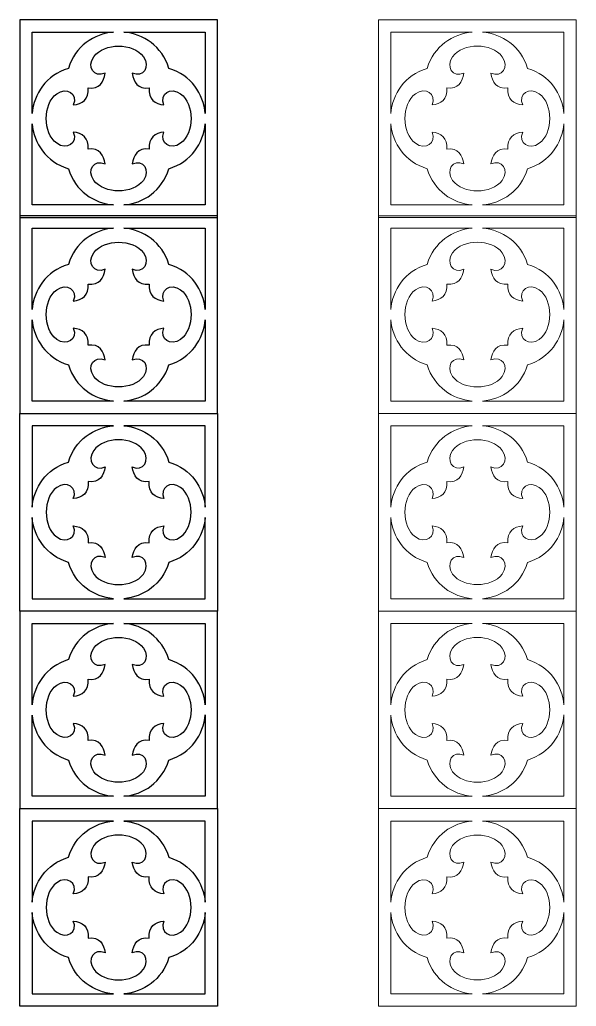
# Model space of a CAD drawing. Header units: centimetres. Extents: x -6.7 to 8.1, y -13 to 13.3.
import ezdxf

# ---------------------------------------------------------------- set-up
doc = ezdxf.new("R2010")
doc.units = ezdxf.units.CM
doc.header["$MEASUREMENT"] = 0
doc.layers.add('layer 1', color=7, linetype='Continuous')

msp = doc.modelspace()

# ---------------------------------------------------------------- linework, layer by layer
at = {"layer": 'layer 1', "color": 27}
for points, knots in [([(-6.72888, 13.27669), (-6.72888, 13.27669), (-1.46957, 13.27669), (-1.46957, 13.27669), (-1.46957, 13.27669), (-1.46957, 13.27669), (-1.46957, 8.01738), (-1.46957, 8.01738), (-1.46957, 8.01738), (-1.46957, 8.01738), (-6.72888, 8.01738), (-6.72888, 8.01738), (-6.72888, 8.01738), (-6.72888, 8.01738), (-6.72888, 13.27669), (-6.72888, 13.27669)], [0, 0, 0, 0, 0.2, 0.2, 0.2, 0.2, 0.4, 0.4, 0.4, 0.4, 0.6, 0.6, 0.6, 0.6, 1, 1, 1, 1]), ([(-6.40017, 10.78445), (-6.35207, 11.30421), (-6.03044, 11.7989), (-5.43524, 11.98306), (-5.43524, 11.98306), (-5.251, 12.57843), (-4.75655, 12.89984), (-4.23699, 12.94799), (-4.23699, 12.94799), (-4.23699, 12.94799), (-6.40017, 12.94799), (-6.40017, 12.94799), (-6.40017, 12.94799), (-6.40017, 12.94799), (-6.40017, 10.78445), (-6.40017, 10.78445)], [0, 0, 0, 0, 0.2, 0.2, 0.2, 0.2, 0.4, 0.4, 0.4, 0.4, 0.6, 0.6, 0.6, 0.6, 1, 1, 1, 1]), ([(-2.76321, 11.98306), (-2.16772, 11.7988), (-1.84632, 11.30417), (-1.79828, 10.78447), (-1.79828, 10.78447), (-1.79828, 10.78447), (-1.79828, 12.94798), (-1.79828, 12.94798), (-1.79828, 12.94798), (-1.79828, 12.94798), (-3.96186, 12.94798), (-3.96186, 12.94798), (-3.96186, 12.94798), (-3.44211, 12.89987), (-2.94739, 12.57826), (-2.76321, 11.98306)], [0, 0, 0, 0, 0.2, 0.2, 0.2, 0.2, 0.4, 0.4, 0.4, 0.4, 0.6, 0.6, 0.6, 0.6, 1, 1, 1, 1]), ([(-3.28507, 11.46118), (-3.58747, 11.41929), (-3.71148, 11.62861), (-3.73824, 11.85302), (-3.73824, 11.85302), (-3.44322, 11.72307), (-3.24797, 12.028), (-3.44015, 12.29264), (-3.44015, 12.29264), (-3.71212, 12.66699), (-4.48628, 12.66705), (-4.75829, 12.29264), (-4.75829, 12.29264), (-4.95048, 12.028), (-4.75522, 11.72307), (-4.46021, 11.85302), (-4.46021, 11.85302), (-4.48697, 11.62861), (-4.61098, 11.41929), (-4.91338, 11.46118), (-4.91338, 11.46118), (-4.87146, 11.15878), (-5.08079, 11.03478), (-5.30519, 11.00804), (-5.30519, 11.00804), (-5.17528, 11.30305), (-5.48019, 11.49829), (-5.74479, 11.3061), (-5.74479, 11.3061), (-6.11919, 11.03413), (-6.11927, 10.25999), (-5.74479, 9.98798), (-5.74479, 9.98798), (-5.48019, 9.7958), (-5.17528, 9.99104), (-5.30519, 10.28606), (-5.30519, 10.28606), (-5.08079, 10.2593), (-4.87146, 10.13528), (-4.91338, 9.83289), (-4.91338, 9.83289), (-4.61098, 9.8748), (-4.48697, 9.66548), (-4.46021, 9.44108), (-4.46021, 9.44108), (-4.75522, 9.57099), (-4.95048, 9.26609), (-4.75829, 9.00148), (-4.75829, 9.00148), (-4.4863, 8.62701), (-3.7121, 8.62707), (-3.44015, 9.00148), (-3.44015, 9.00148), (-3.24797, 9.26609), (-3.44322, 9.57099), (-3.73824, 9.44108), (-3.73824, 9.44108), (-3.71148, 9.66548), (-3.58747, 9.8748), (-3.28507, 9.83289), (-3.28507, 9.83289), (-3.32699, 10.13528), (-3.11766, 10.2593), (-2.89326, 10.28606), (-2.89326, 10.28606), (-3.02317, 9.99104), (-2.71826, 9.7958), (-2.45366, 9.98798), (-2.45366, 9.98798), (-2.07917, 10.25999), (-2.07925, 11.03413), (-2.45366, 11.3061), (-2.45366, 11.3061), (-2.71826, 11.49829), (-3.02317, 11.30305), (-2.89326, 11.00804), (-2.89326, 11.00804), (-3.11766, 11.03478), (-3.32699, 11.15878), (-3.28507, 11.46118)], [0, 0, 0, 0, 0.04761905, 0.04761905, 0.04761905, 0.04761905, 0.0952381, 0.0952381, 0.0952381, 0.0952381, 0.14285714, 0.14285714, 0.14285714, 0.14285714, 0.19047619, 0.19047619, 0.19047619, 0.19047619, 0.23809524, 0.23809524, 0.23809524, 0.23809524, 0.28571429, 0.28571429, 0.28571429, 0.28571429, 0.33333333, 0.33333333, 0.33333333, 0.33333333, 0.38095238, 0.38095238, 0.38095238, 0.38095238, 0.42857143, 0.42857143, 0.42857143, 0.42857143, 0.47619048, 0.47619048, 0.47619048, 0.47619048, 0.52380952, 0.52380952, 0.52380952, 0.52380952, 0.57142857, 0.57142857, 0.57142857, 0.57142857, 0.61904762, 0.61904762, 0.61904762, 0.61904762, 0.66666667, 0.66666667, 0.66666667, 0.66666667, 0.71428571, 0.71428571, 0.71428571, 0.71428571, 0.76190476, 0.76190476, 0.76190476, 0.76190476, 0.80952381, 0.80952381, 0.80952381, 0.80952381, 0.85714286, 0.85714286, 0.85714286, 0.85714286, 0.9047619, 0.9047619, 0.9047619, 0.9047619, 1, 1, 1, 1]), ([(-4.23635, 8.3461), (-4.7562, 8.39411), (-5.25103, 8.71571), (-5.43524, 9.31103), (-5.43524, 9.31103), (-6.03061, 9.49525), (-6.35203, 9.98973), (-6.40018, 10.50931), (-6.40018, 10.50931), (-6.40018, 10.50931), (-6.40018, 8.3461), (-6.40018, 8.3461), (-6.40018, 8.3461), (-6.40018, 8.3461), (-4.23635, 8.3461), (-4.23635, 8.3461)], [0, 0, 0, 0, 0.2, 0.2, 0.2, 0.2, 0.4, 0.4, 0.4, 0.4, 0.6, 0.6, 0.6, 0.6, 1, 1, 1, 1]), ([(-1.79828, 10.50995), (-1.84629, 9.99009), (-2.16789, 9.49523), (-2.76321, 9.31103), (-2.76321, 9.31103), (-2.94748, 8.71554), (-3.44215, 8.39413), (-3.96185, 8.3461), (-3.96185, 8.3461), (-3.96185, 8.3461), (-1.79828, 8.3461), (-1.79828, 8.3461), (-1.79828, 8.3461), (-1.79828, 8.3461), (-1.79828, 10.50995), (-1.79828, 10.50995)], [0, 0, 0, 0, 0.2, 0.2, 0.2, 0.2, 0.4, 0.4, 0.4, 0.4, 0.6, 0.6, 0.6, 0.6, 1, 1, 1, 1]), ([(-6.72888, 8.05907), (-6.72888, 8.05907), (-1.46957, 8.05907), (-1.46957, 8.05907), (-1.46957, 8.05907), (-1.46957, 8.05907), (-1.46957, 2.79976), (-1.46957, 2.79976), (-1.46957, 2.79976), (-1.46957, 2.79976), (-6.72888, 2.79976), (-6.72888, 2.79976), (-6.72888, 2.79976), (-6.72888, 2.79976), (-6.72888, 8.05907), (-6.72888, 8.05907)], [0, 0, 0, 0, 0.2, 0.2, 0.2, 0.2, 0.4, 0.4, 0.4, 0.4, 0.6, 0.6, 0.6, 0.6, 1, 1, 1, 1]), ([(-6.40017, 5.56682), (-6.35207, 6.08658), (-6.03044, 6.58127), (-5.43524, 6.76544), (-5.43524, 6.76544), (-5.251, 7.3608), (-4.75655, 7.68222), (-4.23699, 7.73036), (-4.23699, 7.73036), (-4.23699, 7.73036), (-6.40017, 7.73036), (-6.40017, 7.73036), (-6.40017, 7.73036), (-6.40017, 7.73036), (-6.40017, 5.56682), (-6.40017, 5.56682)], [0, 0, 0, 0, 0.2, 0.2, 0.2, 0.2, 0.4, 0.4, 0.4, 0.4, 0.6, 0.6, 0.6, 0.6, 1, 1, 1, 1]), ([(-2.76321, 6.76544), (-2.16772, 6.58118), (-1.84632, 6.08655), (-1.79828, 5.56684), (-1.79828, 5.56684), (-1.79828, 5.56684), (-1.79828, 7.73035), (-1.79828, 7.73035), (-1.79828, 7.73035), (-1.79828, 7.73035), (-3.96186, 7.73035), (-3.96186, 7.73035), (-3.96186, 7.73035), (-3.44211, 7.68224), (-2.94739, 7.36063), (-2.76321, 6.76544)], [0, 0, 0, 0, 0.2, 0.2, 0.2, 0.2, 0.4, 0.4, 0.4, 0.4, 0.6, 0.6, 0.6, 0.6, 1, 1, 1, 1]), ([(-3.28507, 6.24356), (-3.58747, 6.20166), (-3.71148, 6.41099), (-3.73824, 6.63539), (-3.73824, 6.63539), (-3.44322, 6.50545), (-3.24797, 6.81038), (-3.44015, 7.07502), (-3.44015, 7.07502), (-3.71212, 7.44936), (-4.48628, 7.44942), (-4.75829, 7.07502), (-4.75829, 7.07502), (-4.95048, 6.81038), (-4.75522, 6.50545), (-4.46021, 6.63539), (-4.46021, 6.63539), (-4.48697, 6.41099), (-4.61098, 6.20166), (-4.91338, 6.24356), (-4.91338, 6.24356), (-4.87146, 5.94115), (-5.08079, 5.81715), (-5.30519, 5.79041), (-5.30519, 5.79041), (-5.17528, 6.08543), (-5.48019, 6.28067), (-5.74479, 6.08848), (-5.74479, 6.08848), (-6.11919, 5.81651), (-6.11927, 5.04236), (-5.74479, 4.77035), (-5.74479, 4.77035), (-5.48019, 4.57817), (-5.17528, 4.77342), (-5.30519, 5.06844), (-5.30519, 5.06844), (-5.08079, 5.04167), (-4.87146, 4.91766), (-4.91338, 4.61526), (-4.91338, 4.61526), (-4.61098, 4.65718), (-4.48697, 4.44785), (-4.46021, 4.22345), (-4.46021, 4.22345), (-4.75522, 4.35337), (-4.95048, 4.04846), (-4.75829, 3.78386), (-4.75829, 3.78386), (-4.4863, 3.40938), (-3.7121, 3.40945), (-3.44015, 3.78386), (-3.44015, 3.78386), (-3.24797, 4.04846), (-3.44322, 4.35337), (-3.73824, 4.22345), (-3.73824, 4.22345), (-3.71148, 4.44785), (-3.58747, 4.65718), (-3.28507, 4.61526), (-3.28507, 4.61526), (-3.32699, 4.91766), (-3.11766, 5.04167), (-2.89326, 5.06844), (-2.89326, 5.06844), (-3.02317, 4.77342), (-2.71826, 4.57817), (-2.45366, 4.77035), (-2.45366, 4.77035), (-2.07917, 5.04236), (-2.07925, 5.81651), (-2.45366, 6.08848), (-2.45366, 6.08848), (-2.71826, 6.28067), (-3.02317, 6.08543), (-2.89326, 5.79041), (-2.89326, 5.79041), (-3.11766, 5.81715), (-3.32699, 5.94115), (-3.28507, 6.24356)], [0, 0, 0, 0, 0.04761905, 0.04761905, 0.04761905, 0.04761905, 0.0952381, 0.0952381, 0.0952381, 0.0952381, 0.14285714, 0.14285714, 0.14285714, 0.14285714, 0.19047619, 0.19047619, 0.19047619, 0.19047619, 0.23809524, 0.23809524, 0.23809524, 0.23809524, 0.28571429, 0.28571429, 0.28571429, 0.28571429, 0.33333333, 0.33333333, 0.33333333, 0.33333333, 0.38095238, 0.38095238, 0.38095238, 0.38095238, 0.42857143, 0.42857143, 0.42857143, 0.42857143, 0.47619048, 0.47619048, 0.47619048, 0.47619048, 0.52380952, 0.52380952, 0.52380952, 0.52380952, 0.57142857, 0.57142857, 0.57142857, 0.57142857, 0.61904762, 0.61904762, 0.61904762, 0.61904762, 0.66666667, 0.66666667, 0.66666667, 0.66666667, 0.71428571, 0.71428571, 0.71428571, 0.71428571, 0.76190476, 0.76190476, 0.76190476, 0.76190476, 0.80952381, 0.80952381, 0.80952381, 0.80952381, 0.85714286, 0.85714286, 0.85714286, 0.85714286, 0.9047619, 0.9047619, 0.9047619, 0.9047619, 1, 1, 1, 1]), ([(-4.23635, 3.12847), (-4.7562, 3.17648), (-5.25103, 3.49809), (-5.43524, 4.0934), (-5.43524, 4.0934), (-6.03061, 4.27763), (-6.35203, 4.77211), (-6.40018, 5.29168), (-6.40018, 5.29168), (-6.40018, 5.29168), (-6.40018, 3.12847), (-6.40018, 3.12847), (-6.40018, 3.12847), (-6.40018, 3.12847), (-4.23635, 3.12847), (-4.23635, 3.12847)], [0, 0, 0, 0, 0.2, 0.2, 0.2, 0.2, 0.4, 0.4, 0.4, 0.4, 0.6, 0.6, 0.6, 0.6, 1, 1, 1, 1]), ([(-1.79828, 5.29232), (-1.84629, 4.77246), (-2.16789, 4.27761), (-2.76321, 4.0934), (-2.76321, 4.0934), (-2.94748, 3.49791), (-3.44215, 3.17651), (-3.96185, 3.12847), (-3.96185, 3.12847), (-3.96185, 3.12847), (-1.79828, 3.12847), (-1.79828, 3.12847), (-1.79828, 3.12847), (-1.79828, 3.12847), (-1.79828, 5.29232), (-1.79828, 5.29232)], [0, 0, 0, 0, 0.2, 0.2, 0.2, 0.2, 0.4, 0.4, 0.4, 0.4, 0.6, 0.6, 0.6, 0.6, 1, 1, 1, 1]), ([(-6.72888, -2.45955), (-6.72888, -2.45955), (-1.46957, -2.45955), (-1.46957, -2.45955), (-1.46957, -2.45955), (-1.46957, -2.45955), (-1.46957, 2.79976), (-1.46957, 2.79976), (-1.46957, 2.79976), (-1.46957, 2.79976), (-6.72888, 2.79976), (-6.72888, 2.79976), (-6.72888, 2.79976), (-6.72888, 2.79976), (-6.72888, -2.45955), (-6.72888, -2.45955)], [0, 0, 0, 0, 0.2, 0.2, 0.2, 0.2, 0.4, 0.4, 0.4, 0.4, 0.6, 0.6, 0.6, 0.6, 1, 1, 1, 1]), ([(-4.23635, 2.47104), (-4.7562, 2.42303), (-5.25103, 2.10143), (-5.43524, 1.50611), (-5.43524, 1.50611), (-6.03061, 1.32189), (-6.35203, 0.82741), (-6.40018, 0.30783), (-6.40018, 0.30783), (-6.40018, 0.30783), (-6.40018, 2.47104), (-6.40018, 2.47104), (-6.40018, 2.47104), (-6.40018, 2.47104), (-4.23635, 2.47104), (-4.23635, 2.47104)], [0, 0, 0, 0, 0.2, 0.2, 0.2, 0.2, 0.4, 0.4, 0.4, 0.4, 0.6, 0.6, 0.6, 0.6, 1, 1, 1, 1]), ([(-1.79828, 0.30719), (-1.84629, 0.82705), (-2.16789, 1.32191), (-2.76321, 1.50611), (-2.76321, 1.50611), (-2.94748, 2.1016), (-3.44215, 2.42301), (-3.96185, 2.47104), (-3.96185, 2.47104), (-3.96185, 2.47104), (-1.79828, 2.47104), (-1.79828, 2.47104), (-1.79828, 2.47104), (-1.79828, 2.47104), (-1.79828, 0.30719), (-1.79828, 0.30719)], [0, 0, 0, 0, 0.2, 0.2, 0.2, 0.2, 0.4, 0.4, 0.4, 0.4, 0.6, 0.6, 0.6, 0.6, 1, 1, 1, 1]), ([(-3.28507, -0.64404), (-3.58747, -0.60215), (-3.71148, -0.81147), (-3.73824, -1.03588), (-3.73824, -1.03588), (-3.44322, -0.90593), (-3.24797, -1.21086), (-3.44015, -1.4755), (-3.44015, -1.4755), (-3.71212, -1.84985), (-4.48628, -1.84991), (-4.75829, -1.4755), (-4.75829, -1.4755), (-4.95048, -1.21086), (-4.75522, -0.90593), (-4.46021, -1.03588), (-4.46021, -1.03588), (-4.48697, -0.81147), (-4.61098, -0.60215), (-4.91338, -0.64404), (-4.91338, -0.64404), (-4.87146, -0.34164), (-5.08079, -0.21764), (-5.30519, -0.1909), (-5.30519, -0.1909), (-5.17528, -0.48591), (-5.48019, -0.68115), (-5.74479, -0.48896), (-5.74479, -0.48896), (-6.11919, -0.21699), (-6.11927, 0.55715), (-5.74479, 0.82916), (-5.74479, 0.82916), (-5.48019, 1.02134), (-5.17528, 0.8261), (-5.30519, 0.53108), (-5.30519, 0.53108), (-5.08079, 0.55784), (-4.87146, 0.68186), (-4.91338, 0.98425), (-4.91338, 0.98425), (-4.61098, 0.94234), (-4.48697, 1.15166), (-4.46021, 1.37606), (-4.46021, 1.37606), (-4.75522, 1.24615), (-4.95048, 1.55105), (-4.75829, 1.81566), (-4.75829, 1.81566), (-4.4863, 2.19013), (-3.7121, 2.19007), (-3.44015, 1.81566), (-3.44015, 1.81566), (-3.24797, 1.55105), (-3.44322, 1.24615), (-3.73824, 1.37606), (-3.73824, 1.37606), (-3.71148, 1.15166), (-3.58747, 0.94234), (-3.28507, 0.98425), (-3.28507, 0.98425), (-3.32699, 0.68186), (-3.11766, 0.55784), (-2.89326, 0.53108), (-2.89326, 0.53108), (-3.02317, 0.8261), (-2.71826, 1.02134), (-2.45366, 0.82916), (-2.45366, 0.82916), (-2.07917, 0.55715), (-2.07925, -0.21699), (-2.45366, -0.48896), (-2.45366, -0.48896), (-2.71826, -0.68115), (-3.02317, -0.48591), (-2.89326, -0.1909), (-2.89326, -0.1909), (-3.11766, -0.21764), (-3.32699, -0.34164), (-3.28507, -0.64404)], [0, 0, 0, 0, 0.04761905, 0.04761905, 0.04761905, 0.04761905, 0.0952381, 0.0952381, 0.0952381, 0.0952381, 0.14285714, 0.14285714, 0.14285714, 0.14285714, 0.19047619, 0.19047619, 0.19047619, 0.19047619, 0.23809524, 0.23809524, 0.23809524, 0.23809524, 0.28571429, 0.28571429, 0.28571429, 0.28571429, 0.33333333, 0.33333333, 0.33333333, 0.33333333, 0.38095238, 0.38095238, 0.38095238, 0.38095238, 0.42857143, 0.42857143, 0.42857143, 0.42857143, 0.47619048, 0.47619048, 0.47619048, 0.47619048, 0.52380952, 0.52380952, 0.52380952, 0.52380952, 0.57142857, 0.57142857, 0.57142857, 0.57142857, 0.61904762, 0.61904762, 0.61904762, 0.61904762, 0.66666667, 0.66666667, 0.66666667, 0.66666667, 0.71428571, 0.71428571, 0.71428571, 0.71428571, 0.76190476, 0.76190476, 0.76190476, 0.76190476, 0.80952381, 0.80952381, 0.80952381, 0.80952381, 0.85714286, 0.85714286, 0.85714286, 0.85714286, 0.9047619, 0.9047619, 0.9047619, 0.9047619, 1, 1, 1, 1]), ([(-6.40017, 0.03269), (-6.35207, -0.48707), (-6.03044, -0.98176), (-5.43524, -1.16592), (-5.43524, -1.16592), (-5.251, -1.76129), (-4.75655, -2.0827), (-4.23699, -2.13085), (-4.23699, -2.13085), (-4.23699, -2.13085), (-6.40017, -2.13085), (-6.40017, -2.13085), (-6.40017, -2.13085), (-6.40017, -2.13085), (-6.40017, 0.03269), (-6.40017, 0.03269)], [0, 0, 0, 0, 0.2, 0.2, 0.2, 0.2, 0.4, 0.4, 0.4, 0.4, 0.6, 0.6, 0.6, 0.6, 1, 1, 1, 1]), ([(-2.76321, -1.16592), (-2.16772, -0.98166), (-1.84632, -0.48703), (-1.79828, 0.03267), (-1.79828, 0.03267), (-1.79828, 0.03267), (-1.79828, -2.13084), (-1.79828, -2.13084), (-1.79828, -2.13084), (-1.79828, -2.13084), (-3.96186, -2.13084), (-3.96186, -2.13084), (-3.96186, -2.13084), (-3.44211, -2.08273), (-2.94739, -1.76112), (-2.76321, -1.16592)], [0, 0, 0, 0, 0.2, 0.2, 0.2, 0.2, 0.4, 0.4, 0.4, 0.4, 0.6, 0.6, 0.6, 0.6, 1, 1, 1, 1]), ([(-6.72888, -2.45955), (-6.72888, -2.45955), (-1.46957, -2.45955), (-1.46957, -2.45955), (-1.46957, -2.45955), (-1.46957, -2.45955), (-1.46957, -7.71886), (-1.46957, -7.71886), (-1.46957, -7.71886), (-1.46957, -7.71886), (-6.72888, -7.71886), (-6.72888, -7.71886), (-6.72888, -7.71886), (-6.72888, -7.71886), (-6.72888, -2.45955), (-6.72888, -2.45955)], [0, 0, 0, 0, 0.2, 0.2, 0.2, 0.2, 0.4, 0.4, 0.4, 0.4, 0.6, 0.6, 0.6, 0.6, 1, 1, 1, 1]), ([(-6.40017, -4.9518), (-6.35207, -4.43203), (-6.03044, -3.93734), (-5.43524, -3.75318), (-5.43524, -3.75318), (-5.251, -3.15782), (-4.75655, -2.8364), (-4.23699, -2.78826), (-4.23699, -2.78826), (-4.23699, -2.78826), (-6.40017, -2.78826), (-6.40017, -2.78826), (-6.40017, -2.78826), (-6.40017, -2.78826), (-6.40017, -4.9518), (-6.40017, -4.9518)], [0, 0, 0, 0, 0.2, 0.2, 0.2, 0.2, 0.4, 0.4, 0.4, 0.4, 0.6, 0.6, 0.6, 0.6, 1, 1, 1, 1]), ([(-2.76321, -3.75318), (-2.16772, -3.93744), (-1.84632, -4.43207), (-1.79828, -4.95178), (-1.79828, -4.95178), (-1.79828, -4.95178), (-1.79828, -2.78827), (-1.79828, -2.78827), (-1.79828, -2.78827), (-1.79828, -2.78827), (-3.96186, -2.78827), (-3.96186, -2.78827), (-3.96186, -2.78827), (-3.44211, -2.83638), (-2.94739, -3.15799), (-2.76321, -3.75318)], [0, 0, 0, 0, 0.2, 0.2, 0.2, 0.2, 0.4, 0.4, 0.4, 0.4, 0.6, 0.6, 0.6, 0.6, 1, 1, 1, 1]), ([(-3.28507, -4.27506), (-3.58747, -4.31695), (-3.71148, -4.10763), (-3.73824, -3.88323), (-3.73824, -3.88323), (-3.44322, -4.01317), (-3.24797, -3.70824), (-3.44015, -3.4436), (-3.44015, -3.4436), (-3.71212, -3.06926), (-4.48628, -3.0692), (-4.75829, -3.4436), (-4.75829, -3.4436), (-4.95048, -3.70824), (-4.75522, -4.01317), (-4.46021, -3.88323), (-4.46021, -3.88323), (-4.48697, -4.10763), (-4.61098, -4.31695), (-4.91338, -4.27506), (-4.91338, -4.27506), (-4.87146, -4.57747), (-5.08079, -4.70147), (-5.30519, -4.72821), (-5.30519, -4.72821), (-5.17528, -4.43319), (-5.48019, -4.23795), (-5.74479, -4.43014), (-5.74479, -4.43014), (-6.11919, -4.70211), (-6.11927, -5.47626), (-5.74479, -5.74827), (-5.74479, -5.74827), (-5.48019, -5.94045), (-5.17528, -5.7452), (-5.30519, -5.45018), (-5.30519, -5.45018), (-5.08079, -5.47695), (-4.87146, -5.60096), (-4.91338, -5.90336), (-4.91338, -5.90336), (-4.61098, -5.86144), (-4.48697, -6.07077), (-4.46021, -6.29517), (-4.46021, -6.29517), (-4.75522, -6.16525), (-4.95048, -6.47016), (-4.75829, -6.73476), (-4.75829, -6.73476), (-4.4863, -7.10924), (-3.7121, -7.10917), (-3.44015, -6.73476), (-3.44015, -6.73476), (-3.24797, -6.47016), (-3.44322, -6.16525), (-3.73824, -6.29517), (-3.73824, -6.29517), (-3.71148, -6.07077), (-3.58747, -5.86144), (-3.28507, -5.90336), (-3.28507, -5.90336), (-3.32699, -5.60096), (-3.11766, -5.47695), (-2.89326, -5.45018), (-2.89326, -5.45018), (-3.02317, -5.7452), (-2.71826, -5.94045), (-2.45366, -5.74827), (-2.45366, -5.74827), (-2.07917, -5.47626), (-2.07925, -4.70211), (-2.45366, -4.43014), (-2.45366, -4.43014), (-2.71826, -4.23795), (-3.02317, -4.43319), (-2.89326, -4.72821), (-2.89326, -4.72821), (-3.11766, -4.70147), (-3.32699, -4.57747), (-3.28507, -4.27506)], [0, 0, 0, 0, 0.04761905, 0.04761905, 0.04761905, 0.04761905, 0.0952381, 0.0952381, 0.0952381, 0.0952381, 0.14285714, 0.14285714, 0.14285714, 0.14285714, 0.19047619, 0.19047619, 0.19047619, 0.19047619, 0.23809524, 0.23809524, 0.23809524, 0.23809524, 0.28571429, 0.28571429, 0.28571429, 0.28571429, 0.33333333, 0.33333333, 0.33333333, 0.33333333, 0.38095238, 0.38095238, 0.38095238, 0.38095238, 0.42857143, 0.42857143, 0.42857143, 0.42857143, 0.47619048, 0.47619048, 0.47619048, 0.47619048, 0.52380952, 0.52380952, 0.52380952, 0.52380952, 0.57142857, 0.57142857, 0.57142857, 0.57142857, 0.61904762, 0.61904762, 0.61904762, 0.61904762, 0.66666667, 0.66666667, 0.66666667, 0.66666667, 0.71428571, 0.71428571, 0.71428571, 0.71428571, 0.76190476, 0.76190476, 0.76190476, 0.76190476, 0.80952381, 0.80952381, 0.80952381, 0.80952381, 0.85714286, 0.85714286, 0.85714286, 0.85714286, 0.9047619, 0.9047619, 0.9047619, 0.9047619, 1, 1, 1, 1]), ([(-4.23635, -7.39015), (-4.7562, -7.34214), (-5.25103, -7.02053), (-5.43524, -6.42522), (-5.43524, -6.42522), (-6.03061, -6.24099), (-6.35203, -5.74651), (-6.40018, -5.22694), (-6.40018, -5.22694), (-6.40018, -5.22694), (-6.40018, -7.39015), (-6.40018, -7.39015), (-6.40018, -7.39015), (-6.40018, -7.39015), (-4.23635, -7.39015), (-4.23635, -7.39015)], [0, 0, 0, 0, 0.2, 0.2, 0.2, 0.2, 0.4, 0.4, 0.4, 0.4, 0.6, 0.6, 0.6, 0.6, 1, 1, 1, 1]), ([(-1.79828, -5.22629), (-1.84629, -5.74616), (-2.16789, -6.24101), (-2.76321, -6.42522), (-2.76321, -6.42522), (-2.94748, -7.02071), (-3.44215, -7.34211), (-3.96185, -7.39015), (-3.96185, -7.39015), (-3.96185, -7.39015), (-1.79828, -7.39015), (-1.79828, -7.39015), (-1.79828, -7.39015), (-1.79828, -7.39015), (-1.79828, -5.22629), (-1.79828, -5.22629)], [0, 0, 0, 0, 0.2, 0.2, 0.2, 0.2, 0.4, 0.4, 0.4, 0.4, 0.6, 0.6, 0.6, 0.6, 1, 1, 1, 1]), ([(-6.72888, -12.97817), (-6.72888, -12.97817), (-1.46957, -12.97817), (-1.46957, -12.97817), (-1.46957, -12.97817), (-1.46957, -12.97817), (-1.46957, -7.71886), (-1.46957, -7.71886), (-1.46957, -7.71886), (-1.46957, -7.71886), (-6.72888, -7.71886), (-6.72888, -7.71886), (-6.72888, -7.71886), (-6.72888, -7.71886), (-6.72888, -12.97817), (-6.72888, -12.97817)], [0, 0, 0, 0, 0.2, 0.2, 0.2, 0.2, 0.4, 0.4, 0.4, 0.4, 0.6, 0.6, 0.6, 0.6, 1, 1, 1, 1]), ([(-4.23635, -8.04758), (-4.7562, -8.09559), (-5.25103, -8.41719), (-5.43524, -9.01251), (-5.43524, -9.01251), (-6.03061, -9.19673), (-6.35203, -9.69121), (-6.40018, -10.21079), (-6.40018, -10.21079), (-6.40018, -10.21079), (-6.40018, -8.04758), (-6.40018, -8.04758), (-6.40018, -8.04758), (-6.40018, -8.04758), (-4.23635, -8.04758), (-4.23635, -8.04758)], [0, 0, 0, 0, 0.2, 0.2, 0.2, 0.2, 0.4, 0.4, 0.4, 0.4, 0.6, 0.6, 0.6, 0.6, 1, 1, 1, 1]), ([(-1.79828, -10.21143), (-1.84629, -9.69157), (-2.16789, -9.19671), (-2.76321, -9.01251), (-2.76321, -9.01251), (-2.94748, -8.41701), (-3.44215, -8.09561), (-3.96185, -8.04758), (-3.96185, -8.04758), (-3.96185, -8.04758), (-1.79828, -8.04758), (-1.79828, -8.04758), (-1.79828, -8.04758), (-1.79828, -8.04758), (-1.79828, -10.21143), (-1.79828, -10.21143)], [0, 0, 0, 0, 0.2, 0.2, 0.2, 0.2, 0.4, 0.4, 0.4, 0.4, 0.6, 0.6, 0.6, 0.6, 1, 1, 1, 1]), ([(-3.28507, -11.16266), (-3.58747, -11.12077), (-3.71148, -11.33009), (-3.73824, -11.5545), (-3.73824, -11.5545), (-3.44322, -11.42455), (-3.24797, -11.72948), (-3.44015, -11.99412), (-3.44015, -11.99412), (-3.71212, -12.36847), (-4.48628, -12.36853), (-4.75829, -11.99412), (-4.75829, -11.99412), (-4.95048, -11.72948), (-4.75522, -11.42455), (-4.46021, -11.5545), (-4.46021, -11.5545), (-4.48697, -11.33009), (-4.61098, -11.12077), (-4.91338, -11.16266), (-4.91338, -11.16266), (-4.87146, -10.86026), (-5.08079, -10.73626), (-5.30519, -10.70952), (-5.30519, -10.70952), (-5.17528, -11.00453), (-5.48019, -11.19977), (-5.74479, -11.00758), (-5.74479, -11.00758), (-6.11919, -10.73561), (-6.11927, -9.96147), (-5.74479, -9.68946), (-5.74479, -9.68946), (-5.48019, -9.49728), (-5.17528, -9.69252), (-5.30519, -9.98754), (-5.30519, -9.98754), (-5.08079, -9.96078), (-4.87146, -9.83676), (-4.91338, -9.53437), (-4.91338, -9.53437), (-4.61098, -9.57628), (-4.48697, -9.36696), (-4.46021, -9.14256), (-4.46021, -9.14256), (-4.75522, -9.27247), (-4.95048, -8.96757), (-4.75829, -8.70296), (-4.75829, -8.70296), (-4.4863, -8.32849), (-3.7121, -8.32855), (-3.44015, -8.70296), (-3.44015, -8.70296), (-3.24797, -8.96757), (-3.44322, -9.27247), (-3.73824, -9.14256), (-3.73824, -9.14256), (-3.71148, -9.36696), (-3.58747, -9.57628), (-3.28507, -9.53437), (-3.28507, -9.53437), (-3.32699, -9.83676), (-3.11766, -9.96078), (-2.89326, -9.98754), (-2.89326, -9.98754), (-3.02317, -9.69252), (-2.71826, -9.49728), (-2.45366, -9.68946), (-2.45366, -9.68946), (-2.07917, -9.96147), (-2.07925, -10.73561), (-2.45366, -11.00758), (-2.45366, -11.00758), (-2.71826, -11.19977), (-3.02317, -11.00453), (-2.89326, -10.70952), (-2.89326, -10.70952), (-3.11766, -10.73626), (-3.32699, -10.86026), (-3.28507, -11.16266)], [0, 0, 0, 0, 0.04761905, 0.04761905, 0.04761905, 0.04761905, 0.0952381, 0.0952381, 0.0952381, 0.0952381, 0.14285714, 0.14285714, 0.14285714, 0.14285714, 0.19047619, 0.19047619, 0.19047619, 0.19047619, 0.23809524, 0.23809524, 0.23809524, 0.23809524, 0.28571429, 0.28571429, 0.28571429, 0.28571429, 0.33333333, 0.33333333, 0.33333333, 0.33333333, 0.38095238, 0.38095238, 0.38095238, 0.38095238, 0.42857143, 0.42857143, 0.42857143, 0.42857143, 0.47619048, 0.47619048, 0.47619048, 0.47619048, 0.52380952, 0.52380952, 0.52380952, 0.52380952, 0.57142857, 0.57142857, 0.57142857, 0.57142857, 0.61904762, 0.61904762, 0.61904762, 0.61904762, 0.66666667, 0.66666667, 0.66666667, 0.66666667, 0.71428571, 0.71428571, 0.71428571, 0.71428571, 0.76190476, 0.76190476, 0.76190476, 0.76190476, 0.80952381, 0.80952381, 0.80952381, 0.80952381, 0.85714286, 0.85714286, 0.85714286, 0.85714286, 0.9047619, 0.9047619, 0.9047619, 0.9047619, 1, 1, 1, 1]), ([(-6.40017, -10.48593), (-6.35207, -11.00569), (-6.03044, -11.50038), (-5.43524, -11.68454), (-5.43524, -11.68454), (-5.251, -12.27991), (-4.75655, -12.60132), (-4.23699, -12.64947), (-4.23699, -12.64947), (-4.23699, -12.64947), (-6.40017, -12.64947), (-6.40017, -12.64947), (-6.40017, -12.64947), (-6.40017, -12.64947), (-6.40017, -10.48593), (-6.40017, -10.48593)], [0, 0, 0, 0, 0.2, 0.2, 0.2, 0.2, 0.4, 0.4, 0.4, 0.4, 0.6, 0.6, 0.6, 0.6, 1, 1, 1, 1]), ([(-2.76321, -11.68454), (-2.16772, -11.50028), (-1.84632, -11.00565), (-1.79828, -10.48595), (-1.79828, -10.48595), (-1.79828, -10.48595), (-1.79828, -12.64946), (-1.79828, -12.64946), (-1.79828, -12.64946), (-1.79828, -12.64946), (-3.96186, -12.64946), (-3.96186, -12.64946), (-3.96186, -12.64946), (-3.44211, -12.60135), (-2.94739, -12.27974), (-2.76321, -11.68454)], [0, 0, 0, 0, 0.2, 0.2, 0.2, 0.2, 0.4, 0.4, 0.4, 0.4, 0.6, 0.6, 0.6, 0.6, 1, 1, 1, 1])]:
    msp.add_open_spline(points, degree=3, knots=knots, dxfattribs=at)
at = {"layer": 'layer 1', "color": 177, "lineweight": 9}
for points, knots in [([(2.80972, 13.27669), (2.80972, 13.27669), (8.06903, 13.27669), (8.06903, 13.27669), (8.06903, 13.27669), (8.06903, 13.27669), (8.06903, 8.01738), (8.06903, 8.01738), (8.06903, 8.01738), (8.06903, 8.01738), (2.80972, 8.01738), (2.80972, 8.01738), (2.80972, 8.01738), (2.80972, 8.01738), (2.80972, 13.27669), (2.80972, 13.27669)], [0, 0, 0, 0, 0.2, 0.2, 0.2, 0.2, 0.4, 0.4, 0.4, 0.4, 0.6, 0.6, 0.6, 0.6, 1, 1, 1, 1]), ([(3.13843, 10.78445), (3.18653, 11.30421), (3.50816, 11.7989), (4.10336, 11.98306), (4.10336, 11.98306), (4.2876, 12.57843), (4.78205, 12.89984), (5.30161, 12.94799), (5.30161, 12.94799), (5.30161, 12.94799), (3.13843, 12.94799), (3.13843, 12.94799), (3.13843, 12.94799), (3.13843, 12.94799), (3.13843, 10.78445), (3.13843, 10.78445)], [0, 0, 0, 0, 0.2, 0.2, 0.2, 0.2, 0.4, 0.4, 0.4, 0.4, 0.6, 0.6, 0.6, 0.6, 1, 1, 1, 1]), ([(6.77539, 11.98306), (7.37088, 11.7988), (7.69228, 11.30417), (7.74032, 10.78447), (7.74032, 10.78447), (7.74032, 10.78447), (7.74032, 12.94798), (7.74032, 12.94798), (7.74032, 12.94798), (7.74032, 12.94798), (5.57674, 12.94798), (5.57674, 12.94798), (5.57674, 12.94798), (6.09649, 12.89987), (6.59121, 12.57826), (6.77539, 11.98306)], [0, 0, 0, 0, 0.2, 0.2, 0.2, 0.2, 0.4, 0.4, 0.4, 0.4, 0.6, 0.6, 0.6, 0.6, 1, 1, 1, 1]), ([(6.25353, 11.46118), (5.95113, 11.41929), (5.82712, 11.62861), (5.80036, 11.85302), (5.80036, 11.85302), (6.09538, 11.72307), (6.29063, 12.028), (6.09845, 12.29264), (6.09845, 12.29264), (5.82648, 12.66699), (5.05232, 12.66705), (4.78031, 12.29264), (4.78031, 12.29264), (4.58812, 12.028), (4.78338, 11.72307), (5.07839, 11.85302), (5.07839, 11.85302), (5.05163, 11.62861), (4.92762, 11.41929), (4.62522, 11.46118), (4.62522, 11.46118), (4.66714, 11.15878), (4.45781, 11.03478), (4.23341, 11.00804), (4.23341, 11.00804), (4.36332, 11.30305), (4.05841, 11.49829), (3.79381, 11.3061), (3.79381, 11.3061), (3.41941, 11.03413), (3.41933, 10.25999), (3.79381, 9.98798), (3.79381, 9.98798), (4.05841, 9.7958), (4.36332, 9.99104), (4.23341, 10.28606), (4.23341, 10.28606), (4.45781, 10.2593), (4.66714, 10.13528), (4.62522, 9.83289), (4.62522, 9.83289), (4.92762, 9.8748), (5.05163, 9.66548), (5.07839, 9.44108), (5.07839, 9.44108), (4.78338, 9.57099), (4.58812, 9.26609), (4.78031, 9.00148), (4.78031, 9.00148), (5.0523, 8.62701), (5.8265, 8.62707), (6.09845, 9.00148), (6.09845, 9.00148), (6.29063, 9.26609), (6.09538, 9.57099), (5.80036, 9.44108), (5.80036, 9.44108), (5.82712, 9.66548), (5.95113, 9.8748), (6.25353, 9.83289), (6.25353, 9.83289), (6.21161, 10.13528), (6.42094, 10.2593), (6.64534, 10.28606), (6.64534, 10.28606), (6.51543, 9.99104), (6.82034, 9.7958), (7.08494, 9.98798), (7.08494, 9.98798), (7.45943, 10.25999), (7.45935, 11.03413), (7.08494, 11.3061), (7.08494, 11.3061), (6.82034, 11.49829), (6.51543, 11.30305), (6.64534, 11.00804), (6.64534, 11.00804), (6.42094, 11.03478), (6.21161, 11.15878), (6.25353, 11.46118)], [0, 0, 0, 0, 0.04761905, 0.04761905, 0.04761905, 0.04761905, 0.0952381, 0.0952381, 0.0952381, 0.0952381, 0.14285714, 0.14285714, 0.14285714, 0.14285714, 0.19047619, 0.19047619, 0.19047619, 0.19047619, 0.23809524, 0.23809524, 0.23809524, 0.23809524, 0.28571429, 0.28571429, 0.28571429, 0.28571429, 0.33333333, 0.33333333, 0.33333333, 0.33333333, 0.38095238, 0.38095238, 0.38095238, 0.38095238, 0.42857143, 0.42857143, 0.42857143, 0.42857143, 0.47619048, 0.47619048, 0.47619048, 0.47619048, 0.52380952, 0.52380952, 0.52380952, 0.52380952, 0.57142857, 0.57142857, 0.57142857, 0.57142857, 0.61904762, 0.61904762, 0.61904762, 0.61904762, 0.66666667, 0.66666667, 0.66666667, 0.66666667, 0.71428571, 0.71428571, 0.71428571, 0.71428571, 0.76190476, 0.76190476, 0.76190476, 0.76190476, 0.80952381, 0.80952381, 0.80952381, 0.80952381, 0.85714286, 0.85714286, 0.85714286, 0.85714286, 0.9047619, 0.9047619, 0.9047619, 0.9047619, 1, 1, 1, 1]), ([(5.30225, 8.3461), (4.7824, 8.39411), (4.28757, 8.71571), (4.10336, 9.31103), (4.10336, 9.31103), (3.50799, 9.49525), (3.18657, 9.98973), (3.13842, 10.50931), (3.13842, 10.50931), (3.13842, 10.50931), (3.13842, 8.3461), (3.13842, 8.3461), (3.13842, 8.3461), (3.13842, 8.3461), (5.30225, 8.3461), (5.30225, 8.3461)], [0, 0, 0, 0, 0.2, 0.2, 0.2, 0.2, 0.4, 0.4, 0.4, 0.4, 0.6, 0.6, 0.6, 0.6, 1, 1, 1, 1]), ([(7.74032, 10.50995), (7.69231, 9.99009), (7.37071, 9.49523), (6.77539, 9.31103), (6.77539, 9.31103), (6.59112, 8.71554), (6.09645, 8.39413), (5.57675, 8.3461), (5.57675, 8.3461), (5.57675, 8.3461), (7.74032, 8.3461), (7.74032, 8.3461), (7.74032, 8.3461), (7.74032, 8.3461), (7.74032, 10.50995), (7.74032, 10.50995)], [0, 0, 0, 0, 0.2, 0.2, 0.2, 0.2, 0.4, 0.4, 0.4, 0.4, 0.6, 0.6, 0.6, 0.6, 1, 1, 1, 1]), ([(2.80972, 8.05907), (2.80972, 8.05907), (8.06903, 8.05907), (8.06903, 8.05907), (8.06903, 8.05907), (8.06903, 8.05907), (8.06903, 2.79976), (8.06903, 2.79976), (8.06903, 2.79976), (8.06903, 2.79976), (2.80972, 2.79976), (2.80972, 2.79976), (2.80972, 2.79976), (2.80972, 2.79976), (2.80972, 8.05907), (2.80972, 8.05907)], [0, 0, 0, 0, 0.2, 0.2, 0.2, 0.2, 0.4, 0.4, 0.4, 0.4, 0.6, 0.6, 0.6, 0.6, 1, 1, 1, 1]), ([(3.13843, 5.56682), (3.18653, 6.08658), (3.50816, 6.58127), (4.10336, 6.76544), (4.10336, 6.76544), (4.2876, 7.3608), (4.78205, 7.68222), (5.30161, 7.73036), (5.30161, 7.73036), (5.30161, 7.73036), (3.13843, 7.73036), (3.13843, 7.73036), (3.13843, 7.73036), (3.13843, 7.73036), (3.13843, 5.56682), (3.13843, 5.56682)], [0, 0, 0, 0, 0.2, 0.2, 0.2, 0.2, 0.4, 0.4, 0.4, 0.4, 0.6, 0.6, 0.6, 0.6, 1, 1, 1, 1]), ([(6.77539, 6.76544), (7.37088, 6.58118), (7.69228, 6.08655), (7.74032, 5.56684), (7.74032, 5.56684), (7.74032, 5.56684), (7.74032, 7.73035), (7.74032, 7.73035), (7.74032, 7.73035), (7.74032, 7.73035), (5.57674, 7.73035), (5.57674, 7.73035), (5.57674, 7.73035), (6.09649, 7.68224), (6.59121, 7.36063), (6.77539, 6.76544)], [0, 0, 0, 0, 0.2, 0.2, 0.2, 0.2, 0.4, 0.4, 0.4, 0.4, 0.6, 0.6, 0.6, 0.6, 1, 1, 1, 1]), ([(6.25353, 6.24356), (5.95113, 6.20166), (5.82712, 6.41099), (5.80036, 6.63539), (5.80036, 6.63539), (6.09538, 6.50545), (6.29063, 6.81038), (6.09845, 7.07502), (6.09845, 7.07502), (5.82648, 7.44936), (5.05232, 7.44942), (4.78031, 7.07502), (4.78031, 7.07502), (4.58812, 6.81038), (4.78338, 6.50545), (5.07839, 6.63539), (5.07839, 6.63539), (5.05163, 6.41099), (4.92762, 6.20166), (4.62522, 6.24356), (4.62522, 6.24356), (4.66714, 5.94115), (4.45781, 5.81715), (4.23341, 5.79041), (4.23341, 5.79041), (4.36332, 6.08543), (4.05841, 6.28067), (3.79381, 6.08848), (3.79381, 6.08848), (3.41941, 5.81651), (3.41933, 5.04236), (3.79381, 4.77035), (3.79381, 4.77035), (4.05841, 4.57817), (4.36332, 4.77342), (4.23341, 5.06844), (4.23341, 5.06844), (4.45781, 5.04167), (4.66714, 4.91766), (4.62522, 4.61526), (4.62522, 4.61526), (4.92762, 4.65718), (5.05163, 4.44785), (5.07839, 4.22345), (5.07839, 4.22345), (4.78338, 4.35337), (4.58812, 4.04846), (4.78031, 3.78386), (4.78031, 3.78386), (5.0523, 3.40938), (5.8265, 3.40945), (6.09845, 3.78386), (6.09845, 3.78386), (6.29063, 4.04846), (6.09538, 4.35337), (5.80036, 4.22345), (5.80036, 4.22345), (5.82712, 4.44785), (5.95113, 4.65718), (6.25353, 4.61526), (6.25353, 4.61526), (6.21161, 4.91766), (6.42094, 5.04167), (6.64534, 5.06844), (6.64534, 5.06844), (6.51543, 4.77342), (6.82034, 4.57817), (7.08494, 4.77035), (7.08494, 4.77035), (7.45943, 5.04236), (7.45935, 5.81651), (7.08494, 6.08848), (7.08494, 6.08848), (6.82034, 6.28067), (6.51543, 6.08543), (6.64534, 5.79041), (6.64534, 5.79041), (6.42094, 5.81715), (6.21161, 5.94115), (6.25353, 6.24356)], [0, 0, 0, 0, 0.04761905, 0.04761905, 0.04761905, 0.04761905, 0.0952381, 0.0952381, 0.0952381, 0.0952381, 0.14285714, 0.14285714, 0.14285714, 0.14285714, 0.19047619, 0.19047619, 0.19047619, 0.19047619, 0.23809524, 0.23809524, 0.23809524, 0.23809524, 0.28571429, 0.28571429, 0.28571429, 0.28571429, 0.33333333, 0.33333333, 0.33333333, 0.33333333, 0.38095238, 0.38095238, 0.38095238, 0.38095238, 0.42857143, 0.42857143, 0.42857143, 0.42857143, 0.47619048, 0.47619048, 0.47619048, 0.47619048, 0.52380952, 0.52380952, 0.52380952, 0.52380952, 0.57142857, 0.57142857, 0.57142857, 0.57142857, 0.61904762, 0.61904762, 0.61904762, 0.61904762, 0.66666667, 0.66666667, 0.66666667, 0.66666667, 0.71428571, 0.71428571, 0.71428571, 0.71428571, 0.76190476, 0.76190476, 0.76190476, 0.76190476, 0.80952381, 0.80952381, 0.80952381, 0.80952381, 0.85714286, 0.85714286, 0.85714286, 0.85714286, 0.9047619, 0.9047619, 0.9047619, 0.9047619, 1, 1, 1, 1]), ([(5.30225, 3.12847), (4.7824, 3.17648), (4.28757, 3.49809), (4.10336, 4.0934), (4.10336, 4.0934), (3.50799, 4.27763), (3.18657, 4.77211), (3.13842, 5.29168), (3.13842, 5.29168), (3.13842, 5.29168), (3.13842, 3.12847), (3.13842, 3.12847), (3.13842, 3.12847), (3.13842, 3.12847), (5.30225, 3.12847), (5.30225, 3.12847)], [0, 0, 0, 0, 0.2, 0.2, 0.2, 0.2, 0.4, 0.4, 0.4, 0.4, 0.6, 0.6, 0.6, 0.6, 1, 1, 1, 1]), ([(7.74032, 5.29232), (7.69231, 4.77246), (7.37071, 4.27761), (6.77539, 4.0934), (6.77539, 4.0934), (6.59112, 3.49791), (6.09645, 3.17651), (5.57675, 3.12847), (5.57675, 3.12847), (5.57675, 3.12847), (7.74032, 3.12847), (7.74032, 3.12847), (7.74032, 3.12847), (7.74032, 3.12847), (7.74032, 5.29232), (7.74032, 5.29232)], [0, 0, 0, 0, 0.2, 0.2, 0.2, 0.2, 0.4, 0.4, 0.4, 0.4, 0.6, 0.6, 0.6, 0.6, 1, 1, 1, 1]), ([(2.80972, -2.45955), (2.80972, -2.45955), (8.06903, -2.45955), (8.06903, -2.45955), (8.06903, -2.45955), (8.06903, -2.45955), (8.06903, 2.79976), (8.06903, 2.79976), (8.06903, 2.79976), (8.06903, 2.79976), (2.80972, 2.79976), (2.80972, 2.79976), (2.80972, 2.79976), (2.80972, 2.79976), (2.80972, -2.45955), (2.80972, -2.45955)], [0, 0, 0, 0, 0.2, 0.2, 0.2, 0.2, 0.4, 0.4, 0.4, 0.4, 0.6, 0.6, 0.6, 0.6, 1, 1, 1, 1]), ([(5.30225, 2.47104), (4.7824, 2.42303), (4.28757, 2.10143), (4.10336, 1.50611), (4.10336, 1.50611), (3.50799, 1.32189), (3.18657, 0.82741), (3.13842, 0.30783), (3.13842, 0.30783), (3.13842, 0.30783), (3.13842, 2.47104), (3.13842, 2.47104), (3.13842, 2.47104), (3.13842, 2.47104), (5.30225, 2.47104), (5.30225, 2.47104)], [0, 0, 0, 0, 0.2, 0.2, 0.2, 0.2, 0.4, 0.4, 0.4, 0.4, 0.6, 0.6, 0.6, 0.6, 1, 1, 1, 1]), ([(7.74032, 0.30719), (7.69231, 0.82705), (7.37071, 1.32191), (6.77539, 1.50611), (6.77539, 1.50611), (6.59112, 2.1016), (6.09645, 2.42301), (5.57675, 2.47104), (5.57675, 2.47104), (5.57675, 2.47104), (7.74032, 2.47104), (7.74032, 2.47104), (7.74032, 2.47104), (7.74032, 2.47104), (7.74032, 0.30719), (7.74032, 0.30719)], [0, 0, 0, 0, 0.2, 0.2, 0.2, 0.2, 0.4, 0.4, 0.4, 0.4, 0.6, 0.6, 0.6, 0.6, 1, 1, 1, 1]), ([(6.25353, -0.64404), (5.95113, -0.60215), (5.82712, -0.81147), (5.80036, -1.03588), (5.80036, -1.03588), (6.09538, -0.90593), (6.29063, -1.21086), (6.09845, -1.4755), (6.09845, -1.4755), (5.82648, -1.84985), (5.05232, -1.84991), (4.78031, -1.4755), (4.78031, -1.4755), (4.58812, -1.21086), (4.78338, -0.90593), (5.07839, -1.03588), (5.07839, -1.03588), (5.05163, -0.81147), (4.92762, -0.60215), (4.62522, -0.64404), (4.62522, -0.64404), (4.66714, -0.34164), (4.45781, -0.21764), (4.23341, -0.1909), (4.23341, -0.1909), (4.36332, -0.48591), (4.05841, -0.68115), (3.79381, -0.48896), (3.79381, -0.48896), (3.41941, -0.21699), (3.41933, 0.55715), (3.79381, 0.82916), (3.79381, 0.82916), (4.05841, 1.02134), (4.36332, 0.8261), (4.23341, 0.53108), (4.23341, 0.53108), (4.45781, 0.55784), (4.66714, 0.68186), (4.62522, 0.98425), (4.62522, 0.98425), (4.92762, 0.94234), (5.05163, 1.15166), (5.07839, 1.37606), (5.07839, 1.37606), (4.78338, 1.24615), (4.58812, 1.55105), (4.78031, 1.81566), (4.78031, 1.81566), (5.0523, 2.19013), (5.8265, 2.19007), (6.09845, 1.81566), (6.09845, 1.81566), (6.29063, 1.55105), (6.09538, 1.24615), (5.80036, 1.37606), (5.80036, 1.37606), (5.82712, 1.15166), (5.95113, 0.94234), (6.25353, 0.98425), (6.25353, 0.98425), (6.21161, 0.68186), (6.42094, 0.55784), (6.64534, 0.53108), (6.64534, 0.53108), (6.51543, 0.8261), (6.82034, 1.02134), (7.08494, 0.82916), (7.08494, 0.82916), (7.45943, 0.55715), (7.45935, -0.21699), (7.08494, -0.48896), (7.08494, -0.48896), (6.82034, -0.68115), (6.51543, -0.48591), (6.64534, -0.1909), (6.64534, -0.1909), (6.42094, -0.21764), (6.21161, -0.34164), (6.25353, -0.64404)], [0, 0, 0, 0, 0.04761905, 0.04761905, 0.04761905, 0.04761905, 0.0952381, 0.0952381, 0.0952381, 0.0952381, 0.14285714, 0.14285714, 0.14285714, 0.14285714, 0.19047619, 0.19047619, 0.19047619, 0.19047619, 0.23809524, 0.23809524, 0.23809524, 0.23809524, 0.28571429, 0.28571429, 0.28571429, 0.28571429, 0.33333333, 0.33333333, 0.33333333, 0.33333333, 0.38095238, 0.38095238, 0.38095238, 0.38095238, 0.42857143, 0.42857143, 0.42857143, 0.42857143, 0.47619048, 0.47619048, 0.47619048, 0.47619048, 0.52380952, 0.52380952, 0.52380952, 0.52380952, 0.57142857, 0.57142857, 0.57142857, 0.57142857, 0.61904762, 0.61904762, 0.61904762, 0.61904762, 0.66666667, 0.66666667, 0.66666667, 0.66666667, 0.71428571, 0.71428571, 0.71428571, 0.71428571, 0.76190476, 0.76190476, 0.76190476, 0.76190476, 0.80952381, 0.80952381, 0.80952381, 0.80952381, 0.85714286, 0.85714286, 0.85714286, 0.85714286, 0.9047619, 0.9047619, 0.9047619, 0.9047619, 1, 1, 1, 1]), ([(3.13843, 0.03269), (3.18653, -0.48707), (3.50816, -0.98176), (4.10336, -1.16592), (4.10336, -1.16592), (4.2876, -1.76129), (4.78205, -2.0827), (5.30161, -2.13085), (5.30161, -2.13085), (5.30161, -2.13085), (3.13843, -2.13085), (3.13843, -2.13085), (3.13843, -2.13085), (3.13843, -2.13085), (3.13843, 0.03269), (3.13843, 0.03269)], [0, 0, 0, 0, 0.2, 0.2, 0.2, 0.2, 0.4, 0.4, 0.4, 0.4, 0.6, 0.6, 0.6, 0.6, 1, 1, 1, 1]), ([(6.77539, -1.16592), (7.37088, -0.98166), (7.69228, -0.48703), (7.74032, 0.03267), (7.74032, 0.03267), (7.74032, 0.03267), (7.74032, -2.13084), (7.74032, -2.13084), (7.74032, -2.13084), (7.74032, -2.13084), (5.57674, -2.13084), (5.57674, -2.13084), (5.57674, -2.13084), (6.09649, -2.08273), (6.59121, -1.76112), (6.77539, -1.16592)], [0, 0, 0, 0, 0.2, 0.2, 0.2, 0.2, 0.4, 0.4, 0.4, 0.4, 0.6, 0.6, 0.6, 0.6, 1, 1, 1, 1]), ([(2.80972, -2.45955), (2.80972, -2.45955), (8.06903, -2.45955), (8.06903, -2.45955), (8.06903, -2.45955), (8.06903, -2.45955), (8.06903, -7.71886), (8.06903, -7.71886), (8.06903, -7.71886), (8.06903, -7.71886), (2.80972, -7.71886), (2.80972, -7.71886), (2.80972, -7.71886), (2.80972, -7.71886), (2.80972, -2.45955), (2.80972, -2.45955)], [0, 0, 0, 0, 0.2, 0.2, 0.2, 0.2, 0.4, 0.4, 0.4, 0.4, 0.6, 0.6, 0.6, 0.6, 1, 1, 1, 1]), ([(3.13843, -4.9518), (3.18653, -4.43203), (3.50816, -3.93734), (4.10336, -3.75318), (4.10336, -3.75318), (4.2876, -3.15782), (4.78205, -2.8364), (5.30161, -2.78826), (5.30161, -2.78826), (5.30161, -2.78826), (3.13843, -2.78826), (3.13843, -2.78826), (3.13843, -2.78826), (3.13843, -2.78826), (3.13843, -4.9518), (3.13843, -4.9518)], [0, 0, 0, 0, 0.2, 0.2, 0.2, 0.2, 0.4, 0.4, 0.4, 0.4, 0.6, 0.6, 0.6, 0.6, 1, 1, 1, 1]), ([(6.77539, -3.75318), (7.37088, -3.93744), (7.69228, -4.43207), (7.74032, -4.95178), (7.74032, -4.95178), (7.74032, -4.95178), (7.74032, -2.78827), (7.74032, -2.78827), (7.74032, -2.78827), (7.74032, -2.78827), (5.57674, -2.78827), (5.57674, -2.78827), (5.57674, -2.78827), (6.09649, -2.83638), (6.59121, -3.15799), (6.77539, -3.75318)], [0, 0, 0, 0, 0.2, 0.2, 0.2, 0.2, 0.4, 0.4, 0.4, 0.4, 0.6, 0.6, 0.6, 0.6, 1, 1, 1, 1]), ([(6.25353, -4.27506), (5.95113, -4.31695), (5.82712, -4.10763), (5.80036, -3.88323), (5.80036, -3.88323), (6.09538, -4.01317), (6.29063, -3.70824), (6.09845, -3.4436), (6.09845, -3.4436), (5.82648, -3.06926), (5.05232, -3.0692), (4.78031, -3.4436), (4.78031, -3.4436), (4.58812, -3.70824), (4.78338, -4.01317), (5.07839, -3.88323), (5.07839, -3.88323), (5.05163, -4.10763), (4.92762, -4.31695), (4.62522, -4.27506), (4.62522, -4.27506), (4.66714, -4.57747), (4.45781, -4.70147), (4.23341, -4.72821), (4.23341, -4.72821), (4.36332, -4.43319), (4.05841, -4.23795), (3.79381, -4.43014), (3.79381, -4.43014), (3.41941, -4.70211), (3.41933, -5.47626), (3.79381, -5.74827), (3.79381, -5.74827), (4.05841, -5.94045), (4.36332, -5.7452), (4.23341, -5.45018), (4.23341, -5.45018), (4.45781, -5.47695), (4.66714, -5.60096), (4.62522, -5.90336), (4.62522, -5.90336), (4.92762, -5.86144), (5.05163, -6.07077), (5.07839, -6.29517), (5.07839, -6.29517), (4.78338, -6.16525), (4.58812, -6.47016), (4.78031, -6.73476), (4.78031, -6.73476), (5.0523, -7.10924), (5.8265, -7.10917), (6.09845, -6.73476), (6.09845, -6.73476), (6.29063, -6.47016), (6.09538, -6.16525), (5.80036, -6.29517), (5.80036, -6.29517), (5.82712, -6.07077), (5.95113, -5.86144), (6.25353, -5.90336), (6.25353, -5.90336), (6.21161, -5.60096), (6.42094, -5.47695), (6.64534, -5.45018), (6.64534, -5.45018), (6.51543, -5.7452), (6.82034, -5.94045), (7.08494, -5.74827), (7.08494, -5.74827), (7.45943, -5.47626), (7.45935, -4.70211), (7.08494, -4.43014), (7.08494, -4.43014), (6.82034, -4.23795), (6.51543, -4.43319), (6.64534, -4.72821), (6.64534, -4.72821), (6.42094, -4.70147), (6.21161, -4.57747), (6.25353, -4.27506)], [0, 0, 0, 0, 0.04761905, 0.04761905, 0.04761905, 0.04761905, 0.0952381, 0.0952381, 0.0952381, 0.0952381, 0.14285714, 0.14285714, 0.14285714, 0.14285714, 0.19047619, 0.19047619, 0.19047619, 0.19047619, 0.23809524, 0.23809524, 0.23809524, 0.23809524, 0.28571429, 0.28571429, 0.28571429, 0.28571429, 0.33333333, 0.33333333, 0.33333333, 0.33333333, 0.38095238, 0.38095238, 0.38095238, 0.38095238, 0.42857143, 0.42857143, 0.42857143, 0.42857143, 0.47619048, 0.47619048, 0.47619048, 0.47619048, 0.52380952, 0.52380952, 0.52380952, 0.52380952, 0.57142857, 0.57142857, 0.57142857, 0.57142857, 0.61904762, 0.61904762, 0.61904762, 0.61904762, 0.66666667, 0.66666667, 0.66666667, 0.66666667, 0.71428571, 0.71428571, 0.71428571, 0.71428571, 0.76190476, 0.76190476, 0.76190476, 0.76190476, 0.80952381, 0.80952381, 0.80952381, 0.80952381, 0.85714286, 0.85714286, 0.85714286, 0.85714286, 0.9047619, 0.9047619, 0.9047619, 0.9047619, 1, 1, 1, 1]), ([(5.30225, -7.39015), (4.7824, -7.34214), (4.28757, -7.02053), (4.10336, -6.42522), (4.10336, -6.42522), (3.50799, -6.24099), (3.18657, -5.74651), (3.13842, -5.22694), (3.13842, -5.22694), (3.13842, -5.22694), (3.13842, -7.39015), (3.13842, -7.39015), (3.13842, -7.39015), (3.13842, -7.39015), (5.30225, -7.39015), (5.30225, -7.39015)], [0, 0, 0, 0, 0.2, 0.2, 0.2, 0.2, 0.4, 0.4, 0.4, 0.4, 0.6, 0.6, 0.6, 0.6, 1, 1, 1, 1]), ([(7.74032, -5.22629), (7.69231, -5.74616), (7.37071, -6.24101), (6.77539, -6.42522), (6.77539, -6.42522), (6.59112, -7.02071), (6.09645, -7.34211), (5.57675, -7.39015), (5.57675, -7.39015), (5.57675, -7.39015), (7.74032, -7.39015), (7.74032, -7.39015), (7.74032, -7.39015), (7.74032, -7.39015), (7.74032, -5.22629), (7.74032, -5.22629)], [0, 0, 0, 0, 0.2, 0.2, 0.2, 0.2, 0.4, 0.4, 0.4, 0.4, 0.6, 0.6, 0.6, 0.6, 1, 1, 1, 1]), ([(2.80972, -12.97817), (2.80972, -12.97817), (8.06903, -12.97817), (8.06903, -12.97817), (8.06903, -12.97817), (8.06903, -12.97817), (8.06903, -7.71886), (8.06903, -7.71886), (8.06903, -7.71886), (8.06903, -7.71886), (2.80972, -7.71886), (2.80972, -7.71886), (2.80972, -7.71886), (2.80972, -7.71886), (2.80972, -12.97817), (2.80972, -12.97817)], [0, 0, 0, 0, 0.2, 0.2, 0.2, 0.2, 0.4, 0.4, 0.4, 0.4, 0.6, 0.6, 0.6, 0.6, 1, 1, 1, 1]), ([(5.30225, -8.04758), (4.7824, -8.09559), (4.28757, -8.41719), (4.10336, -9.01251), (4.10336, -9.01251), (3.50799, -9.19673), (3.18657, -9.69121), (3.13842, -10.21079), (3.13842, -10.21079), (3.13842, -10.21079), (3.13842, -8.04758), (3.13842, -8.04758), (3.13842, -8.04758), (3.13842, -8.04758), (5.30225, -8.04758), (5.30225, -8.04758)], [0, 0, 0, 0, 0.2, 0.2, 0.2, 0.2, 0.4, 0.4, 0.4, 0.4, 0.6, 0.6, 0.6, 0.6, 1, 1, 1, 1]), ([(7.74032, -10.21143), (7.69231, -9.69157), (7.37071, -9.19671), (6.77539, -9.01251), (6.77539, -9.01251), (6.59112, -8.41701), (6.09645, -8.09561), (5.57675, -8.04758), (5.57675, -8.04758), (5.57675, -8.04758), (7.74032, -8.04758), (7.74032, -8.04758), (7.74032, -8.04758), (7.74032, -8.04758), (7.74032, -10.21143), (7.74032, -10.21143)], [0, 0, 0, 0, 0.2, 0.2, 0.2, 0.2, 0.4, 0.4, 0.4, 0.4, 0.6, 0.6, 0.6, 0.6, 1, 1, 1, 1]), ([(6.25353, -11.16266), (5.95113, -11.12077), (5.82712, -11.33009), (5.80036, -11.5545), (5.80036, -11.5545), (6.09538, -11.42455), (6.29063, -11.72948), (6.09845, -11.99412), (6.09845, -11.99412), (5.82648, -12.36847), (5.05232, -12.36853), (4.78031, -11.99412), (4.78031, -11.99412), (4.58812, -11.72948), (4.78338, -11.42455), (5.07839, -11.5545), (5.07839, -11.5545), (5.05163, -11.33009), (4.92762, -11.12077), (4.62522, -11.16266), (4.62522, -11.16266), (4.66714, -10.86026), (4.45781, -10.73626), (4.23341, -10.70952), (4.23341, -10.70952), (4.36332, -11.00453), (4.05841, -11.19977), (3.79381, -11.00758), (3.79381, -11.00758), (3.41941, -10.73561), (3.41933, -9.96147), (3.79381, -9.68946), (3.79381, -9.68946), (4.05841, -9.49728), (4.36332, -9.69252), (4.23341, -9.98754), (4.23341, -9.98754), (4.45781, -9.96078), (4.66714, -9.83676), (4.62522, -9.53437), (4.62522, -9.53437), (4.92762, -9.57628), (5.05163, -9.36696), (5.07839, -9.14256), (5.07839, -9.14256), (4.78338, -9.27247), (4.58812, -8.96757), (4.78031, -8.70296), (4.78031, -8.70296), (5.0523, -8.32849), (5.8265, -8.32855), (6.09845, -8.70296), (6.09845, -8.70296), (6.29063, -8.96757), (6.09538, -9.27247), (5.80036, -9.14256), (5.80036, -9.14256), (5.82712, -9.36696), (5.95113, -9.57628), (6.25353, -9.53437), (6.25353, -9.53437), (6.21161, -9.83676), (6.42094, -9.96078), (6.64534, -9.98754), (6.64534, -9.98754), (6.51543, -9.69252), (6.82034, -9.49728), (7.08494, -9.68946), (7.08494, -9.68946), (7.45943, -9.96147), (7.45935, -10.73561), (7.08494, -11.00758), (7.08494, -11.00758), (6.82034, -11.19977), (6.51543, -11.00453), (6.64534, -10.70952), (6.64534, -10.70952), (6.42094, -10.73626), (6.21161, -10.86026), (6.25353, -11.16266)], [0, 0, 0, 0, 0.04761905, 0.04761905, 0.04761905, 0.04761905, 0.0952381, 0.0952381, 0.0952381, 0.0952381, 0.14285714, 0.14285714, 0.14285714, 0.14285714, 0.19047619, 0.19047619, 0.19047619, 0.19047619, 0.23809524, 0.23809524, 0.23809524, 0.23809524, 0.28571429, 0.28571429, 0.28571429, 0.28571429, 0.33333333, 0.33333333, 0.33333333, 0.33333333, 0.38095238, 0.38095238, 0.38095238, 0.38095238, 0.42857143, 0.42857143, 0.42857143, 0.42857143, 0.47619048, 0.47619048, 0.47619048, 0.47619048, 0.52380952, 0.52380952, 0.52380952, 0.52380952, 0.57142857, 0.57142857, 0.57142857, 0.57142857, 0.61904762, 0.61904762, 0.61904762, 0.61904762, 0.66666667, 0.66666667, 0.66666667, 0.66666667, 0.71428571, 0.71428571, 0.71428571, 0.71428571, 0.76190476, 0.76190476, 0.76190476, 0.76190476, 0.80952381, 0.80952381, 0.80952381, 0.80952381, 0.85714286, 0.85714286, 0.85714286, 0.85714286, 0.9047619, 0.9047619, 0.9047619, 0.9047619, 1, 1, 1, 1]), ([(3.13843, -10.48593), (3.18653, -11.00569), (3.50816, -11.50038), (4.10336, -11.68454), (4.10336, -11.68454), (4.2876, -12.27991), (4.78205, -12.60132), (5.30161, -12.64947), (5.30161, -12.64947), (5.30161, -12.64947), (3.13843, -12.64947), (3.13843, -12.64947), (3.13843, -12.64947), (3.13843, -12.64947), (3.13843, -10.48593), (3.13843, -10.48593)], [0, 0, 0, 0, 0.2, 0.2, 0.2, 0.2, 0.4, 0.4, 0.4, 0.4, 0.6, 0.6, 0.6, 0.6, 1, 1, 1, 1]), ([(6.77539, -11.68454), (7.37088, -11.50028), (7.69228, -11.00565), (7.74032, -10.48595), (7.74032, -10.48595), (7.74032, -10.48595), (7.74032, -12.64946), (7.74032, -12.64946), (7.74032, -12.64946), (7.74032, -12.64946), (5.57674, -12.64946), (5.57674, -12.64946), (5.57674, -12.64946), (6.09649, -12.60135), (6.59121, -12.27974), (6.77539, -11.68454)], [0, 0, 0, 0, 0.2, 0.2, 0.2, 0.2, 0.4, 0.4, 0.4, 0.4, 0.6, 0.6, 0.6, 0.6, 1, 1, 1, 1])]:
    msp.add_open_spline(points, degree=3, knots=knots, dxfattribs=at)

doc.saveas('drawing.dxf')
